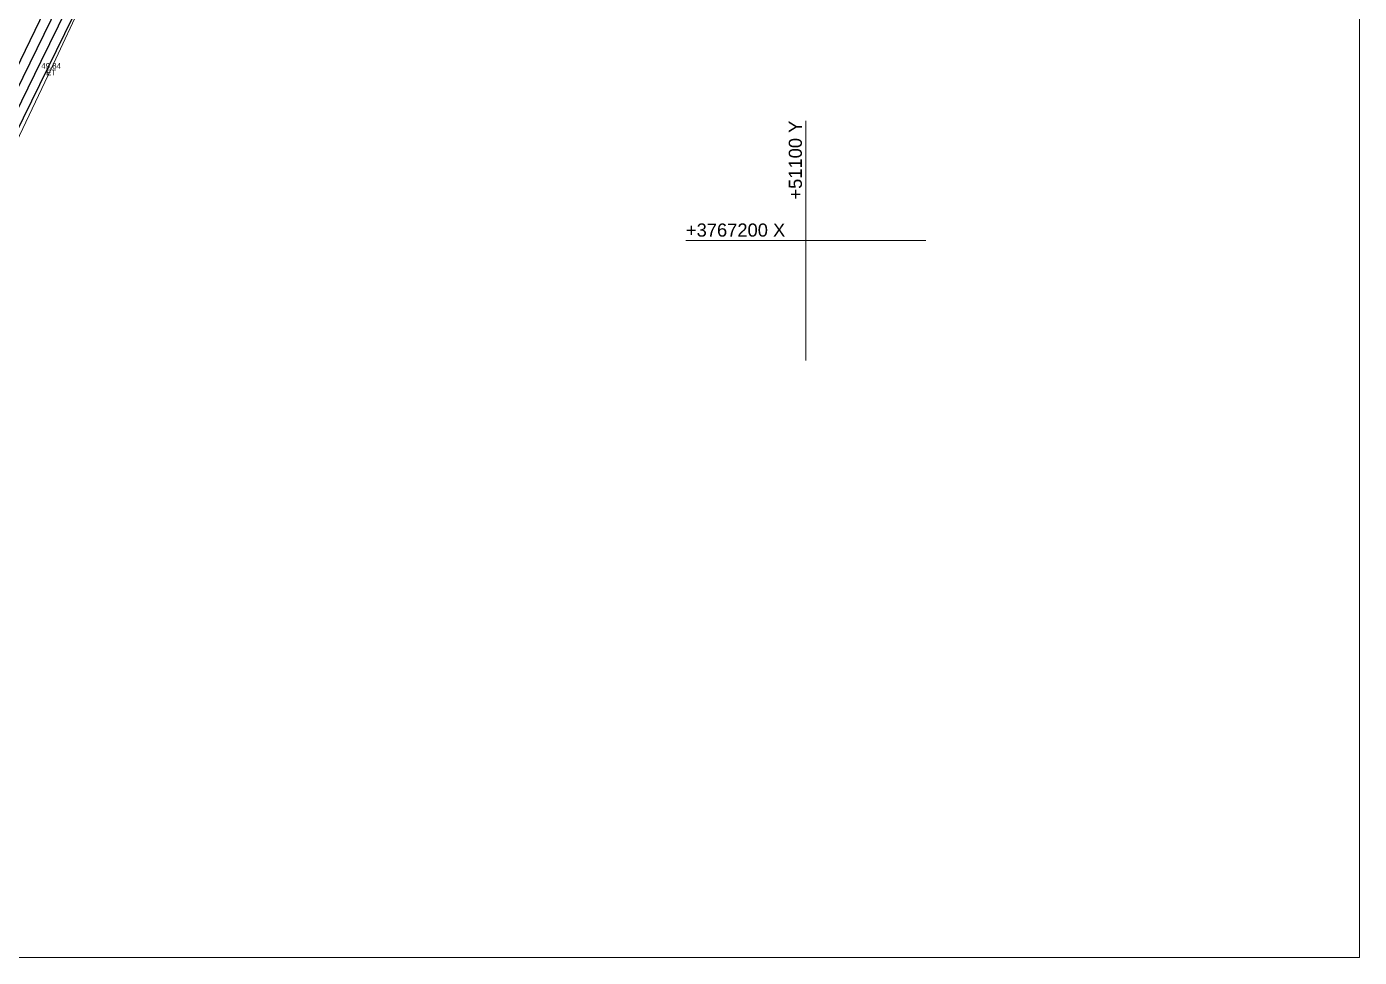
# Model space of a CAD drawing. Header units: metres. Extents: x -244 to 200, y -283 to 282.
# Drawn here: x 22.2 to 200, y -282.5 to -158.3 of the extents above; entities that cross this region are included whole.
import ezdxf
from ezdxf.enums import TextEntityAlignment as Align

# ---------------------------------------------------------------- set-up
doc = ezdxf.new("R2010")
doc.units = ezdxf.units.M
for name, color, linetype, lineweight in [('CONTOURS', 1, 'Continuous', 0), ('DESCRIPTIONS', 1, 'Continuous', 0), ('GRIDS', 9, 'Continuous', 0), ('LEVELS', 1, 'Continuous', 0), ('POINTS', 1, 'Continuous', 0), ('ROADS', 5, 'Continuous', 0), ('TITLE', 3, 'Continuous', 0)]:
    doc.layers.add(name, color=color, linetype=linetype, lineweight=lineweight)
doc.styles.add('Arial', font='arial.ttf', dxfattribs={"height": 1.68})
doc.styles.add('DEFAULT', font='Arial', dxfattribs={"height": 2.24})

msp = doc.modelspace()

# ---------------------------------------------------------------- linework, layer by layer
at = {"layer": 'CONTOURS', "color": 6, "linetype": 'Continuous', "lineweight": -3, "flags": 128}
for points in [[(133.85, 66.46), (133.63, 66.01), (125.58, 49.54), (106.22, 10.45), (78.12, -46.44), (57.46, -88.63), (46.51, -111.27), (28.93, -147.02), (12.49, -180.98), (8.74, -187.93), (5.88, -194.17), (1.14, -203.52), (-5, -216.82), (-16.03, -240.2), (-22.93, -254.31)], [(100.32, -4.96), (100.11, -5.39), (70.24, -65.68), (50.95, -104.92), (31.93, -143.95), (21.65, -165.07), (11.54, -185.64), (9.23, -189.99), (2.66, -203.12), (0.47, -208.25), (-10.73, -231.25), (-22.29, -255.55)], [(74.07, -60.94), (74.02, -61.05), (52.19, -105.42), (34.46, -141.64), (24.07, -162.9), (11.95, -187.67), (10.48, -190.43), (3.75, -203.71), (1.94, -207.85), (-9.7, -231.74), (-21.65, -256.79)]]:
    msp.add_lwpolyline(points, dxfattribs=at)
at = {"layer": 'CONTOURS', "color": 1, "linetype": 'Continuous', "lineweight": -3, "flags": 128}
msp.add_lwpolyline([(37.31, -138.58), (37.14, -138.92), (20.58, -172.76), (11.86, -190.59), (11.31, -191.79), (3.89, -206.27), (2.48, -209.44), (-10, -235.23), (-21.01, -258.02)], dxfattribs=at)
at = {"layer": 'GRIDS', "color": 1, "linetype": 'Continuous', "lineweight": 0}
for p, q in [((126.14, -202.82), (126.14, -170.82)), ((110.14, -186.82), (142.14, -186.82))]:
    msp.add_line(p, q, dxfattribs=at)
at = {"layer": 'POINTS', "color": 1, "linetype": 'Continuous', "lineweight": 0}
msp.add_point((25.44, -163.88), dxfattribs=at)
at = {"layer": 'ROADS', "color": 9, "linetype": 'Continuous', "lineweight": 0}
for p, q in [((32.29, -149.27), (25.44, -163.88)), ((25.44, -163.88), (19.14, -177.21))]:
    msp.add_line(p, q, dxfattribs=at)
at = {"layer": 'TITLE', "color": 5, "linetype": 'Continuous', "lineweight": 0}
for p, q in [((200, 282.5), (200, -282.5)), ((200, -282.5), (-200, -282.5))]:
    msp.add_line(p, q, dxfattribs=at)

# ---------------------------------------------------------------- texts
at = {"layer": 'DESCRIPTIONS', "color": 9, "linetype": 'Continuous', "lineweight": -3, "style": 'Arial'}
msp.add_text('ET', height=0.75, dxfattribs=at).set_placement((25.44, -164), align=Align.TOP_CENTER)
at = {"layer": 'GRIDS', "color": 6, "linetype": 'Continuous', "lineweight": -3, "style": 'DEFAULT'}
msp.add_text('+51100 Y', height=1.75, rotation=90, dxfattribs=at).set_placement((126.14, -170.82), align=Align.BOTTOM_RIGHT)
msp.add_text('+3767200 X', height=1.75, dxfattribs=at).set_placement((110.14, -186.82), align=Align.BOTTOM_LEFT)
at = {"layer": 'LEVELS', "color": 6, "linetype": 'Continuous', "lineweight": -3, "style": 'Arial'}
msp.add_text('49.84', height=0.75, dxfattribs=at).set_placement((25.44, -163.88), align=Align.CENTER)

doc.saveas('drawing.dxf')
